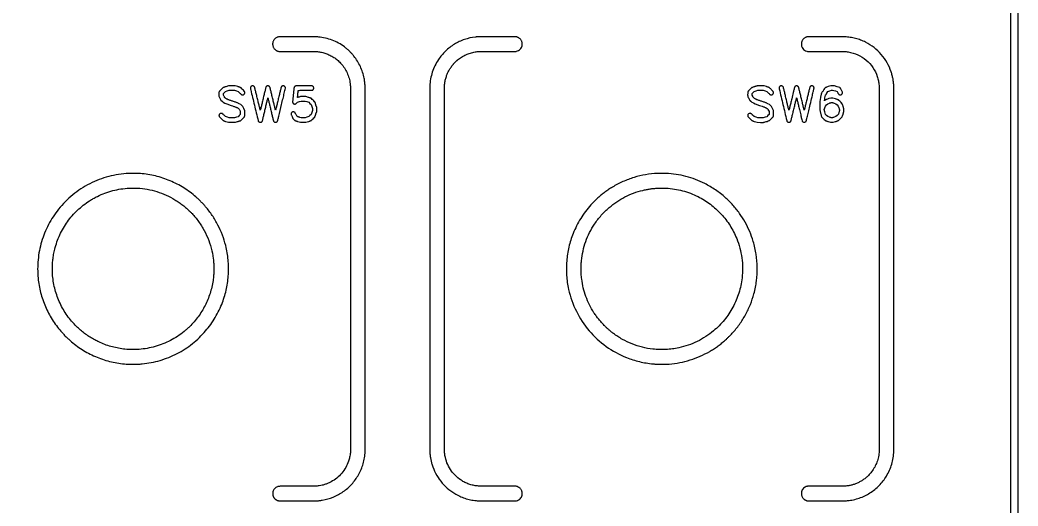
# Model space of a CAD drawing. Extents: x 949 to 24658, y 948 to 49051.
# Drawn here: x 11287 to 24658, y 12379 to 18889 of the extents above; entities that cross this region are included whole.
import ezdxf

# ---------------------------------------------------------------- set-up
doc = ezdxf.new("R2010")
doc.units = 0

msp = doc.modelspace()

# ---------------------------------------------------------------- linework, layer by layer
for points in [[(24557.45501, 40846.15625, -0.000005), (24557.576589, 33590.111823, -0.000003), (24557.572356, 24977, -0.000002), (24557.441941, 13479.946311, -0.000011), (24557.197838, 7129.844974)], [(24658.20966, 2651.668939), (24657.801289, 25038.31016), (24657.388511, 47458.827213, 0.015093)]]:
    msp.add_lwpolyline(points, format="xyb")
for points in [[(14757, 18663.928301, 0.045538), (14742.023976, 18660.55002, 0.038121), (14726.945558, 18654.368103, 0.03776), (14712.827642, 18645.890591, 0.042311), (14700.712477, 18635.668999, 0.037936), (14692.34908, 18625.93018, 0.030885), (14684.904651, 18614.366225, 0.030718), (14678.898787, 18601.89529, 0.036209), (14674.840105, 18589.439945, 0.037213), (14673.066829, 18578.998816, 0.022825), (14672.465164, 18566.524968, 0.022881), (14673.000454, 18554.14161, 0.039715), (14674.72402, 18544, 0.041851), (14680.56477, 18527.024477, 0.043971), (14689.075226, 18511.553659, 0.044584), (14700.03468, 18497.998619, 0.045581), (14713.148482, 18486.711497, 0.027487), (14720.478667, 18482.068553, 0.017768), (14729.418091, 18477.481143, 0.01774), (14738.691068, 18473.52649, 0.026746), (14747.043546, 18470.812605), (14755.5, 18468.556849), (15007, 18467.985719, -0.000184), (15190.865923, 18467.500442, -0.004392), (15242.542773, 18466.891021, -0.015792), (15272.163019, 18465.344702, -0.018945), (15299.867234, 18461.958525, -0.029566), (15357.707878, 18449.107916, -0.029854), (15413.436826, 18429.55584, -0.029945), (15466.27886, 18403.573353, -0.030171), (15515.5, 18371.523013, -0.016877), (15537.061173, 18354.396857, -0.012242), (15559.918976, 18333.961866, -0.012322), (15581.492259, 18312.679163, -0.018543), (15599.119578, 18293, -0.036474), (15643.611934, 18230.73774, -0.03908), (15677.438763, 18164.049069, -0.03894), (15700.570459, 18092.686981, -0.035709), (15713.196441, 18016.5, -0.023213), (15714.634712, 17985.542497, -0.000002), (15714.646446, 15554.444751, -0.000002), (15714.640764, 13121.783386, -0.025879), (15713.201619, 13094, -0.01145), (15709.270371, 13063.063819, -0.014815), (15704.178374, 13034.909534, -0.015254), (15697.569337, 13007.792406, -0.013507), (15689.074293, 12979.993849, -0.047215), (15651.567486, 12895.541753, -0.047066), (15598.84967, 12819.528793, -0.047076), (15532.858067, 12754.730161, -0.047277), (15456, 12703.523767, -0.022097), (15418.324753, 12685.369132, -0.020695), (15378.370255, 12670.171678, -0.020782), (15337.479188, 12658.389888, -0.022816), (15297, 12650.464439, -0.018007), (15270.294896, 12647.468732, -0.014219), (15241.247405, 12646.094813, -0.003932), (15190.187305, 12645.535065, -0.000165), (15008.5, 12645.032237, 0.000161), (14818.929232, 12644.509179, 0.00556), (14774.300843, 12643.875406, 0.024711), (14751.614537, 12642.176868, 0.061202), (14735.475538, 12638.117846, 0.059469), (14714.82868, 12627.172808, 0.059658), (14697.362534, 12611.685717, 0.059379), (14683.980371, 12592.440105, 0.057913), (14675.359962, 12570.428619, 0.013058), (14673.982104, 12564.58242, 0.024124), (14673.218505, 12559.762141, 0.020407), (14672.851966, 12554.385162, 0.006814), (14672.744503, 12546.5, 0.00679), (14672.850735, 12538.677773, 0.019962), (14673.211571, 12533.306609, 0.023901), (14673.955979, 12528.536009, 0.013821), (14675.281391, 12522.881115, 0.019316), (14677.725774, 12514.879892, 0.018554), (14680.80968, 12506.981109, 0.018758), (14684.431231, 12499.423091, 0.020988), (14688.486426, 12492.443284, 0.0342), (14693.076155, 12486.23572, 0.015577), (14699.855719, 12478.753831, 0.015614), (14707.170806, 12471.628924, 0.030461), (14713.5, 12466.509702, 0.032376), (14723.354119, 12460.407334, 0.027896), (14734.407676, 12455.284827, 0.027871), (14745.974202, 12451.420238, 0.032143), (14757.363602, 12449.082254, 0.034457), (14772.490157, 12448.0321, 0.000076), (15000.682237, 12447.969744, 0.000191), (15219.556295, 12448.027181, 0.013141), (15256.5, 12449.022144, 0.00591), (15277.817466, 12450.410257, 0.007553), (15297.415305, 12452.217363, 0.007734), (15316.559103, 12454.574736, 0.006762), (15336.5, 12457.619443, 0.055791), (15483.47115, 12499.326538, 0.055695), (15617.676579, 12572.512509, 0.055659), (15732.493208, 12673.565668, 0.055581), (15822.253146, 12797.5, 0.029562), (15858.080839, 12870.424332, 0.02992), (15884.89486, 12946.77671, 0.029732), (15902.538757, 13026.251269, 0.028385), (15910.979146, 13108.5, 0.011375), (15911.999293, 13153.31908, 0.000002), (15912.009113, 15553.79815, 0.000002), (15911.999293, 17952.929649, 0.010711), (15910.97974, 18000.5, 0.008143), (15909.268473, 18029.40434, 0.009865), (15906.688238, 18056.440057, 0.010156), (15903.122087, 18082.658084, 0.009718), (15898.448843, 18109.099049, 0.030051), (15877.755253, 18188.661109, 0.029652), (15847.599594, 18265.535591, 0.029737), (15808.660793, 18338.08873, 0.030648), (15761.742601, 18404.748255, 0.013915), (15736.917461, 18434.078046, 0.013195), (15710.068006, 18462.518848, 0.013304), (15682.00189, 18489.257235, 0.014833), (15653.528637, 18513.479695, 0.034039), (15575.621757, 18567.605069, 0.034796), (15491.646755, 18610.216448, 0.03466), (15402.254033, 18640.907344, 0.033207), (15308.193272, 18659.488808, 0.015318), (15278.052772, 18662.452501, 0.012552), (15245.71312, 18663.82059, 0.003876), (15190.382106, 18664.342073, 0.000202), (15012.5, 18664.567983, 0.000324), (14916.575272, 18664.589024, 0.000519), (14834.734375, 18664.46907, 0.000083), (14762.185847, 18664.275455, 0.032015)], [(17439.5, 18664.343617, 0.004106), (17426.876634, 18663.617239, 0.002788), (17412.517142, 18662.592129, 0.002797), (17398.822809, 18661.460624, 0.006371), (17388.5, 18660.416813, 0.054238), (17242.721625, 18627.529136, 0.054374), (17107.557657, 18564.078665, 0.05438), (16989.263802, 18472.990007, 0.054275), (16893.304004, 18358.484654, 0.034021), (16846.406231, 18276.774917, 0.034666), (16811.355873, 18189.961583, 0.034513), (16788.51411, 18098.768615, 0.033086), (16778.020315, 18004, 0.011032), (16777.006036, 17958.051837, 0.000002), (16776.996294, 15558.597669, 0.000002), (16777.00627, 13159.810789, 0.010711), (16778.02026, 13112.5, 0.014575), (16781.423718, 13065.309625, 0.016724), (16787.487356, 13020.528929, 0.016959), (16796.437417, 12976.814523, 0.015879), (16808.498843, 12932.82628, 0.04606), (16856.121173, 12817.441495, 0.045342), (16924.270428, 12712.073824, 0.045335), (17010.307581, 12620.701652, 0.046015), (17111, 12546.839018, 0.027305), (17178.390064, 12511.211315, 0.027802), (17248.863269, 12483.378255, 0.027731), (17322.163189, 12463.477786, 0.02686), (17398, 12451.55433, 0.016255), (17427.867878, 12449.468132, 0.006493), (17468.879039, 12448.473823, 0.002841), (17537.955385, 12448.088977, 0.000316), (17695.5, 12448.206181), (17933.5, 12448.53381), (17941.5, 12450.705575, 0.062016), (17967.117008, 12461.204296, 0.068781), (17988.395194, 12477.385898, 0.069524), (18004.312024, 12498.566276, 0.065484), (18014.211044, 12523.725681, 0.037194), (18015.901968, 12533.593239, 0.021341), (18016.538044, 12545.65557, 0.021353), (18016.144195, 12557.699008, 0.03801), (18014.649161, 12567.5, 0.041138), (18009.592573, 12583.308287, 0.040593), (18001.998304, 12598.149815, 0.040934), (17992.177231, 12611.45351, 0.043476), (17980.5, 12622.689825, 0.032153), (17972.309086, 12628.475505, 0.020448), (17962.115596, 12634.174697, 0.020451), (17951.495285, 12639.01993, 0.032273), (17942, 12642.19396), (17933.5, 12644.437628), (17681, 12645.042952, -0.000185), (17494.647203, 12645.558692, -0.004737), (17443.988366, 12646.197579, -0.017345), (17414.600219, 12647.867775, -0.018446), (17386, 12651.558792, -0.029183), (17329.063268, 12664.50534, -0.029621), (17274.311356, 12683.944374, -0.029648), (17222.288192, 12709.697099, -0.029362), (17173.5, 12741.497583, -0.051478), (17099.409193, 12809.042624, -0.051194), (17040.523591, 12890.416535, -0.051109), (16999.320784, 12982.190204, -0.050966), (16977.541558, 13080.5, -0.007019), (16976.884898, 13086.907017, -0.002801), (16976.157617, 13095.703125, -0.002772), (16975.478936, 13105.199165, -0.003489), (16974.9606, 13114, -0.012881), (16974.406813, 13135.221342, -0.000009), (16974.229482, 13706.08185, -0.000084), (16974.137105, 14443.296133, -0.000025), (16974.240598, 15573, -0.000013), (16974.491214, 17072.11739, -0.000158), (16974.784865, 17648.263296, -0.000041), (16975.110309, 18006.519131, -0.030742), (16976.266052, 18025, -0.00902), (16980.656429, 18055.718547, -0.013969), (16985.662102, 18082.039019, -0.014809), (16991.883656, 18106.871378, -0.012155), (16999.949411, 18133, -0.02263), (17016.433805, 18175.629915, -0.023704), (17036.478823, 18215.923055, -0.023551), (17060.379877, 18254.376359, -0.021722), (17088.405865, 18291.5, -0.011462), (17093.568305, 18297.469641, -0.003937), (17101.304535, 18305.877652, -0.003911), (17109.986335, 18315.021072, -0.004518), (17118.405865, 18323.594135, -0.004518), (17126.978928, 18332.013665, -0.003911), (17136.122348, 18340.695465, -0.003937), (17144.530359, 18348.431695, -0.011462), (17150.5, 18353.594135, -0.031706), (17204.170303, 18392.455296, -0.033486), (17261.381387, 18423.440152, -0.033593), (17322.040927, 18446.428856, -0.032347), (17386, 18461.432957, -0.018551), (17414.556676, 18465.127271, -0.017364), (17443.94639, 18466.79929, -0.004742), (17494.640125, 18467.43919, -0.000186), (17681, 18467.955049), (17933.5, 18468.560281), (17941.5, 18470.71881, 0.062367), (17967.084112, 18481.178905, 0.068794), (17988.368778, 18497.361526, 0.069473), (18004.305011, 18518.559263, 0.065557), (18014.211044, 18543.725681, 0.037194), (18015.901968, 18553.593239, 0.021341), (18016.538044, 18565.65557, 0.021353), (18016.144195, 18577.699008, 0.03801), (18014.649161, 18587.5, 0.041138), (18009.592573, 18603.308287, 0.040593), (18001.998304, 18618.149815, 0.040934), (17992.177231, 18631.45351, 0.043476), (17980.5, 18642.689825, 0.03214), (17972.318943, 18648.468854, 0.020395), (17962.1308, 18654.16715, 0.020392), (17951.508658, 18659.018123, 0.032049), (17942, 18662.206656), (17933.5, 18664.463019), (17689.5, 18664.551237, 0.000114), (17595.526926, 18664.563734, 0.000184), (17515.4125, 18664.526639, 0.000027), (17444.281211, 18664.463667, 0.012082)], [(21842, 18664.298843, 0.028161), (21836.422466, 18663.371473, 0.01083), (21828.796515, 18661.483207, 0.010973), (21821.045989, 18659.201283, 0.020715), (21814.924258, 18656.968767, 0.04236), (21802.701462, 18650.670697, 0.033516), (21790.660594, 18641.93814, 0.033366), (21779.832203, 18631.621866, 0.040701), (21771.236496, 18620.58175, 0.032375), (21764.700895, 18609.046039, 0.035034), (21759.902902, 18597.057707, 0.034769), (21756.798231, 18584.43374, 0.030959), (21755.318069, 18571, 0.084539), (21759.32927, 18537.966229, 0.086356), (21774.048496, 18508.39103, 0.0857), (21798.009825, 18485.354008, 0.081624), (21828.703496, 18471.207912), (21838.5, 18468.507431), (22090, 18467.961943, -0.000184), (22273.79802, 18467.495719, -0.004378), (22325.487818, 18466.892995, -0.015743), (22355.08633, 18465.355475, -0.019028), (22382.701465, 18461.985468, -0.067711), (22511.029365, 18423.0328, -0.0684), (22623.801063, 18351.304452, -0.068493), (22712.916835, 18251.91092, -0.068201), (22772.023231, 18132, -0.014052), (22780.791423, 18103.00621, -0.016024), (22787.500238, 18074.801634, -0.015603), (22792.524996, 18045.577604, -0.012092), (22796.226637, 18013.5, -0.02268), (22797.645588, 17982.234989, -0.000002), (22797.641479, 15554.838656, -0.000002), (22797.61924, 13127.12929, -0.023153), (22796.199766, 13096.5, -0.035136), (22783.861067, 13021.404079, -0.038358), (22761.333652, 12951.022522, -0.03851), (22728.4162, 12885.15198, -0.035969), (22685.113155, 12823.5, -0.017679), (22672.799631, 12809.448759, -0.006541), (22654.51366, 12790.515895, -0.006522), (22635.775877, 12772.103071, -0.018166), (22622, 12759.842127, -0.022218), (22584.458729, 12731.508569, -0.023301), (22545.127398, 12707.095728, -0.023473), (22503.978671, 12686.607684, -0.023317), (22461, 12670.016614, -0.011273), (22441.356883, 12663.95672, -0.010014), (22420.672372, 12658.528012, -0.010061), (22399.901397, 12653.959172, -0.011735), (22380, 12650.483047, -0.018375), (22353.4442, 12647.477262, -0.014248), (22324.378653, 12646.096524, -0.003944), (22273.178408, 12645.528856, -0.000166), (22091.5, 12645.008161, 0.000218), (21967.288205, 12644.639366, 0.000931), (21893.178434, 12644.248969, 0.000301), (21839.923266, 12643.837141, 0.05659), (21834.5, 12643.175536, 0.062382), (21807.511716, 12633.046172, 0.070681), (21785.098741, 12616.882878, 0.07178), (21768.335768, 12595.353903, 0.067339), (21757.895868, 12569.5, 0.037365), (21756.14311, 12559.564143, 0.021953), (21755.467107, 12547.508995, 0.021958), (21755.850627, 12535.448965, 0.037581), (21757.362661, 12525.5, 0.041413), (21762.396421, 12509.716604, 0.040631), (21769.9878, 12494.872287, 0.040935), (21779.815997, 12481.554693, 0.043513), (21791.5, 12470.310175, 0.032139), (21799.679824, 12464.531978, 0.020388), (21809.867294, 12458.833796, 0.020384), (21820.489663, 12453.982108, 0.032021), (21830, 12450.791759), (21838.5, 12448.53381), (22076.5, 12448.206181, 0.000316), (22233.952993, 12448.088925, 0.002834), (22303.02737, 12448.472683, 0.006476), (22344.060649, 12449.464874, 0.01613), (22374, 12451.54551, 0.028646), (22453.402388, 12464.271175, 0.028842), (22530.645273, 12485.970155, 0.028968), (22604.554334, 12516.30312, 0.029497), (22674, 12554.815446, 0.028968), (22739.028369, 12601.558452, 0.02884), (22798.319498, 12655.568581, 0.028916), (22850.856375, 12715.894444, 0.029487), (22895.712677, 12781.5, 0.031086), (22935.963502, 12859.077347, 0.032096), (22965.79932, 12940.235184, 0.031943), (22985.114031, 13024.913608, 0.030168), (22993.958896, 13113, 0.009937), (22995.005771, 13165.640423, 0.000002), (22995.023091, 15555.542596, 0.000002), (22995.017814, 17946.481542, 0.010359), (22993.970724, 17997, 0.015165), (22990.164238, 18049.947698, 0.018884), (22983.287267, 18098.797359, 0.019252), (22972.881674, 18146.191875, 0.016929), (22958.471385, 18194.751075, 0.048784), (22903.744559, 18317.357182, 0.049077), (22826.391555, 18426.77141, 0.049046), (22729.146472, 18519.071901, 0.048597), (22615.5, 18590.987119, 0.025598), (22549.105815, 18620.309772, 0.026966), (22481.193345, 18642.122447, 0.026798), (22410.929019, 18656.605749, 0.024621), (22337.5, 18664.007627, 0.012584), (22312.432027, 18664.661185, 0.000078), (22086.179366, 18664.829462, 0.000037), (21854.024039, 18664.94885, 0.02723)], [(14045.853516, 17995.62909, 0.002015), (14027.605681, 17989.592489, 0.009199), (14017.078977, 17985.8462, 0.015002), (14010.360347, 17983.082057, 0.053685), (14006.353516, 17980.747409, 0.029652), (14003.421436, 17978.307031, 0.002845), (13996.681312, 17971.912319, 0.003616), (13988.737824, 17964.178432, 0.002847), (13980.24244, 17955.690582, 0.002782), (13969.038526, 17944.241694, 0.01213), (13962.610744, 17937.269051, 0.02029), (13958.622499, 17932.336411, 0.050359), (13956.24244, 17928.354329), (13953.5, 17922.5), (13953.5, 17895.191452), (13953.5, 17867.882904), (13966.5, 17842.401285), (13979.5, 17816.919666), (13994, 17802.614228), (14008.5, 17788.308789), (14032.5, 17776.284429), (14056.5, 17764.260068), (14117.5, 17743.985521, -0.000993), (14153.942575, 17731.792713, -0.007013), (14171.55907, 17725.583318, -0.013818), (14183.463234, 17720.821209, -0.014118), (14195, 17715.44048, -0.017878), (14209.254737, 17707.645815, -0.061664), (14217.563597, 17701.206369, -0.063136), (14223.949507, 17693.015543, -0.019364), (14231.44752, 17679.204487), (14239, 17663.908973), (14239, 17642.61259), (14239, 17621.316207), (14225.75, 17607.714235), (14212.5, 17594.112262), (14187.127785, 17586.056131), (14161.755571, 17578), (14126.230243, 17578), (14090.704915, 17578), (14066.102458, 17586.127877), (14041.5, 17594.255753), (14020.976533, 17614.471271, 0.002355), (14008.951149, 17626.205128, 0.01628), (14002.842505, 17631.736681, 0.033697), (13998.57391, 17634.887951, 0.051982), (13994.476533, 17636.942016, 0.020114), (13991.138486, 17638.050447, 0.035314), (13988.294279, 17638.656019, 0.033752), (13985.306492, 17638.870623, 0.016658), (13981.5, 17638.75987, 0.057823), (13973.543163, 17637.329075, 0.073266), (13966.791516, 17634.15296, 0.073472), (13961.256644, 17629.173173, 0.058565), (13956.887845, 17622.423746, 0.016867), (13955.242664, 17618.776397, 0.038457), (13954.312938, 17615.904939, 0.039797), (13953.851724, 17612.985782, 0.019289), (13953.705882, 17609.206795, 0.064189), (13954.74194, 17601.169625, 0.088287), (13957.788744, 17594.570153, 0.039407), (13964.638429, 17586.226948, 0.004145), (13982.301492, 17568.173663, 0.003255), (13991.82676, 17558.721951, 0.004636), (14000.419813, 17550.460272, 0.002641), (14007.761312, 17543.604671, 0.067024), (14010, 17542.033146, 0.034674), (14012.532862, 17540.93563, 0.001342), (14022.165625, 17537.561908, 0.002389), (14033.602816, 17533.651778, 0.001682), (14046.5, 17529.359483), (14079.5, 17518.5), (14126.5, 17518.5), (14173.5, 17518.5), (14200.5, 17527.346844, -0.000425), (14211.31423, 17530.880078, -0.000512), (14221.478125, 17534.179769, -0.000435), (14230.042597, 17536.942287, -0.003481), (14234, 17538.184638, 0.012948), (14236.78152, 17539.116049, 0.009986), (14239.765625, 17540.269994, 0.010119), (14242.511769, 17541.460925, 0.023684), (14244.5, 17542.48792, 0.067522), (14250.714033, 17547.300583, 0.002555), (14271.236626, 17568.386485, 0.002579), (14291.526704, 17589.666295, 0.066701), (14296.15781, 17596.109131, 0.068069), (14297.551845, 17599.880058, 0.038538), (14298.238162, 17604.710663, 0.013001), (14298.565126, 17613.289334, 0.000899), (14298.81441, 17637.5, 0.001993), (14298.888654, 17653.957153, 0.004838), (14298.777506, 17666.103291, 0.003918), (14298.536069, 17675.156389, 0.063044), (14298.048662, 17678.168579, 0.034942), (14297.153477, 17680.574543, 0.002072), (14293.911385, 17687.640048, 0.003114), (14289.960002, 17696.020874, 0.002291), (14285.48113, 17705.260256), (14273.993754, 17728.683354), (14260.464345, 17742.781897), (14246.934936, 17756.88044), (14224.217468, 17768.050015, 0.00815), (14208.826295, 17775.308366, 0.016045), (14196.327673, 17780.479272, 0.008457), (14179.322253, 17786.557463, 0.0009), (14139.5, 17799.956138, -0.000931), (14101.553991, 17812.726219, -0.007376), (14084.086316, 17818.929585, -0.014865), (14072.18158, 17823.76362, -0.012898), (14060, 17829.516963, -0.015267), (14044.673554, 17837.841509, -0.059439), (14036.076005, 17844.334592, -0.062682), (14029.476307, 17852.495493, -0.018233), (14021.448961, 17866.569036), (14013, 17882.723036), (14013, 17893.124915), (14013, 17903.526794), (14026.75, 17917.18418), (14040.5, 17930.841565), (14065.390837, 17938.920783), (14090.281674, 17947), (14126.45267, 17947), (14162.623666, 17947), (14187.561833, 17939.01294), (14212.5, 17931.025881), (14232.121872, 17911.164172, 0.005653), (14247.136638, 17896.305683, 0.044973), (14254.724745, 17890.182308, 0.089806), (14261.056983, 17887.430418, 0.058463), (14269, 17886.520687, 0.060338), (14277.475416, 17887.570924, 0.072967), (14284.883391, 17890.61161, 0.073967), (14291.029275, 17895.610415, 0.064321), (14295.800193, 17902.40998, 0.025576), (14297.21357, 17905.473749, 0.046754), (14297.993707, 17908.110659, 0.037427), (14298.366201, 17911.215828, 0.011106), (14298.473181, 17916, 0.011017), (14298.37011, 17920.708492, 0.03578), (14298.010556, 17923.809004, 0.045865), (14297.270843, 17926.394607, 0.028748), (14295.96462, 17929.25943, 0.067964), (14290.823151, 17936.44619, 0.003359), (14270.651306, 17957.524419, 0.003002), (14250.026642, 17978.534159, 0.079391), (14243.68101, 17983.162737, 0.033905), (14240.785002, 17984.400689, 0.001636), (14230.864613, 17987.830883, 0.002663), (14219.038423, 17991.80654, 0.001916), (14205.793524, 17996.12454), (14171.995608, 18007), (14126.247804, 18006.967934), (14080.5, 18006.935868)], [(14394.492278, 18005.26433, 0.084867), (14385.20625, 18000.031678, 0.088572), (14378.346182, 17992.076874, 0.089896), (14374.731941, 17982.346497, 0.090743), (14374.78011, 17972, 0.012743), (14379.149376, 17951.613797, 0.000065), (14427.878192, 17749.644336, 0.000017), (14478.286726, 17540.862982, 0.048678), (14480.163512, 17535.458236, 0.093358), (14485.997179, 17527.246485, 0.083333), (14494.636483, 17521.3276, 0.083795), (14504.689017, 17518.575945, 0.096017), (14514.594587, 17519.484473, 0.052679), (14521.697202, 17522.388868, 0.062585), (14527.596318, 17526.586421, 0.06436), (14532.147202, 17532.002523, 0.060794), (14535.276437, 17538.5, 0.022891), (14536.206929, 17541.716323, 0.000063), (14546.784081, 17585.754688, 0.000383), (14558.680004, 17635.479193, 0.000239), (14572.543807, 17693.75, -0.000339), (14586.354592, 17751.746458, -0.000565), (14598.074482, 17800.570312, -0.000013), (14608.738275, 17844.769171, -0.346447), (14609.031427, 17845, -0.346376), (14609.324633, 17844.769189, -0.000013), (14619.964905, 17800.717187, -0.000567), (14631.659007, 17752.054732, -0.00034), (14645.439159, 17694.25, 0.000157), (14659.271992, 17636.129563, 0.000249), (14671.142751, 17586.432238, 0.000046), (14681.65055, 17542.555821, 0.013083), (14682.627617, 17538.902298, 0.088246), (14686.64067, 17530.873556, 0.07736), (14693.335843, 17524.292118, 0.076284), (14701.810267, 17519.98585, 0.081847), (14710.980375, 17518.557286, 0.047669), (14716.434415, 17519.126849, 0.040838), (14721.983984, 17520.728355, 0.041684), (14727.068945, 17523.159004, 0.056863), (14731.131593, 17526.201678, 0.123561), (14736.787786, 17535.055407, 0.016232), (14743.222294, 17556.605286, 0.005312), (14754.060576, 17599.575457, 0.000216), (14791.511156, 17755.294363, 0.000325), (14811.635291, 17839.369563, 0.00053), (14828.581402, 17910.705763, 0.000049), (14843.689869, 17974.634992, 0.058059), (14844, 17977.296809, 0.07782), (14842.789923, 17985.024583, 0.063589), (14839.239586, 17992.611975, 0.063165), (14833.866042, 17999.111716, 0.074476), (14827.306881, 18003.648622, 0.058271), (14820.901321, 18005.914784, 0.055385), (14814.033464, 18006.693971, 0.05554), (14807.180414, 18005.946436, 0.059286), (14800.818397, 18003.709915, 0.038606), (14796.532164, 18001.177445, 0.042039), (14792.81564, 17998.079582, 0.042288), (14789.688015, 17994.421495, 0.03997), (14787.1539, 17990.222196, 0.05537), (14786.02005, 17987.139342, 0.000142), (14775.008554, 17942.438169, 0.000892), (14762.689112, 17891.978392, 0.000556), (14748.417679, 17832.780082, -0.000467), (14734.230553, 17773.885743, -0.000783), (14722.185385, 17724.426867, -0.00003), (14711.256632, 17679.867638, -0.604923), (14710.902162, 17679.780082, -0.122818), (14710.549414, 17680.456858, -0.000017), (14699.815593, 17725.085399, -0.000449), (14687.985372, 17774.475026, -0.000271), (14674.056108, 17833, 0.000475), (14660.047231, 17891.753313, 0.00076), (14647.961205, 17941.893049, 0.000129), (14637.187216, 17986.243413, 0.043865), (14636.068207, 17989.550805, 0.046026), (14633.673237, 17993.873873, 0.044476), (14630.503408, 17997.739751, 0.043659), (14626.639097, 18001.046829, 0.04105), (14622.181603, 18003.709915, 0.021435), (14618.910468, 18005.145743, 0.040564), (14616.153023, 18005.96761, 0.037089), (14613.140006, 18006.375145, 0.015076), (14609, 18006.5, 0.015076), (14604.859994, 18006.375145, 0.037089), (14601.846977, 18005.96761, 0.040564), (14599.089532, 18005.145743, 0.021435), (14595.818397, 18003.709915, 0.041085), (14591.354781, 18001.042747, 0.043779), (14587.488706, 17997.731616, 0.044675), (14584.325451, 17993.865763, 0.046564), (14581.94897, 17989.550805, 0.043013), (14580.837604, 17986.245784, 0.000126), (14570.070092, 17941.893049, 0.000744), (14557.99006, 17891.753326, 0.000465), (14543.985013, 17833, -0.000279), (14530.057674, 17774.476046, -0.000461), (14518.227612, 17725.089738, -0.000018), (14507.49262, 17680.463693, -0.127229), (14507.136553, 17679.794854, -0.598992), (14506.778787, 17679.886536, -0.00003), (14495.849469, 17724.447731, -0.000789), (14483.805126, 17773.90518, -0.00047), (14469.620771, 17832.794854, 0.000569), (14455.351049, 17891.987481, 0.000914), (14443.02923, 17942.442509, 0.000146), (14432.014128, 17987.135611, 0.056612), (14430.869777, 17990.222196, 0.091384), (14424.416794, 17998.703577, 0.086727), (14415.253884, 18004.513709, 0.087765), (14404.763585, 18006.826621, 0.096736)], [(14978.424322, 18004.952168, 0.061996), (14972.040249, 18001.525042, 0.056296), (14966.4572, 17996.538937, 0.057053), (14962.193536, 17990.507695, 0.067741), (14959.698578, 17984, 0.031325), (14957.966811, 17973.801193, 0.000218), (14948.714135, 17886.114939, 0.000147), (14939.374365, 17796.979462, 0.047212), (14939.305584, 17789.927608, 0.066077), (14940.902021, 17782.671455, 0.065406), (14944.339125, 17776.055657, 0.06459), (14949.41472, 17770.48328, 0.061712), (14955.818397, 17766.290085, 0.02103), (14959.115273, 17764.83977, 0.042263), (14961.838899, 17764.033231, 0.038518), (14964.817919, 17763.654587, 0.014725), (14969, 17763.571021, 0.045982), (14976.298136, 17764.313367, 0.076464), (14982.101958, 17766.40499, 0.058423), (14988.003791, 17770.576119, 0.017299), (14995.983722, 17778.260784), (15005.5, 17788.08159), (15030.469109, 17796.040795), (15055.438218, 17804), (15081.416819, 17804), (15107.395421, 17804), (15132.656013, 17795.832795), (15157.916606, 17787.665589), (15172.757775, 17772.082795), (15187.598944, 17756.5), (15196.301169, 17731), (15205.003394, 17705.5), (15205.021854, 17691), (15205.040313, 17676.5), (15196.384985, 17651), (15187.729657, 17625.5), (15172.285599, 17609.909282), (15156.841541, 17594.318565), (15131.571552, 17586.159282), (15106.301564, 17578), (15081.479266, 17578), (15056.656968, 17578), (15034.578484, 17585.119695, 0.000773), (15025.852224, 17587.918786, 0.001023), (15017.898212, 17590.438691, 0.000729), (15011.221832, 17592.528118, 0.010149), (15008.798407, 17593.229046, -0.121432), (15003.485575, 17596.151698, -0.045517), (14997.74323, 17602.501358, -0.032361), (14991.285995, 17612.367007, -0.012694), (14983.637847, 17626.724597, 0.004887), (14979.752797, 17634.300609, 0.006158), (14976.002391, 17641.232568, 0.004979), (14972.733758, 17646.965203, 0.04813), (14971.097722, 17649.23592, 0.082186), (14964.635611, 17654.528825, 0.068128), (14956.387995, 17657.882578, 0.067223), (14947.430273, 17658.925661, 0.075735), (14938.893643, 17657.464674, 0.070068), (14933.110504, 17654.595177, 0.049914), (14927.572736, 17649.928487, 0.050062), (14923.088688, 17644.277568, 0.072079), (14920.449533, 17638.474394, 0.05631), (14919.064753, 17630.427005, 0.082144), (14919.82457, 17623.286537, 0.043316), (14923.312176, 17613.921868, 0.006157), (14932.347425, 17595.472522), (14944.960879, 17570.5), (14958.293084, 17556.777255, 0.006158), (14964.174282, 17550.871084, 0.011405), (14969.115024, 17546.246185, 0.011909), (14973.085951, 17542.862199, 0.071664), (14975.407376, 17541.474254, 0.016982), (14978.076683, 17540.463972, 0.000716), (14987.670959, 17537.215955, 0.001233), (14999.059466, 17533.409938, 0.000876), (15011.844731, 17529.196999), (15044.5, 17518.5), (15081.5, 17518.510397), (15118.5, 17518.520794), (15151.471708, 17529.35318, 0.001661), (15164.365039, 17533.63662, 0.00235), (15175.815006, 17537.542809, 0.001343), (15185.451819, 17540.9101, 0.033237), (15188.041813, 17542.021332, 0.078499), (15193.138881, 17545.725371, 0.001749), (15214.591081, 17567.315233, 0.001844), (15235.804722, 17588.974067, 0.073573), (15239.690881, 17594.36671, 0.030873), (15240.706396, 17596.6664, 0.000976), (15244.236717, 17606.273346, 0.001893), (15248.335765, 17617.628733, 0.001311), (15252.889018, 17630.5), (15264.46562, 17663.5), (15264.48281, 17690), (15264.5, 17716.5), (15253.210977, 17750.034963, 0.002851), (15248.689292, 17763.217938, 0.003853), (15244.441755, 17775.080901, 0.002622), (15240.753011, 17784.977438, 0.0418), (15239.210977, 17788.206082, 0.058511), (15234.349692, 17794.653921, 0.002426), (15214.253084, 17815.472308, 0.001922), (15193.605762, 17836.492314, 0.078819), (15188.468889, 17840.26281, 0.036378), (15186.215949, 17841.223713, 0.001024), (15176.238793, 17844.623046, 0.002087), (15164.471283, 17848.550819, 0.001432), (15151.090971, 17852.912488), (15116.744163, 17864), (15081.409606, 17864), (15046.075049, 17864), (15025.828011, 17857.542847, -0.001075), (15018.053552, 17855.081836, -0.001783), (15011.483526, 17853.043334, -0.000135), (15005.589748, 17851.239414, -0.317749), (15005.427733, 17851.292847, -0.18876), (15005.343332, 17851.605364, -0.000005), (15010.53386, 17898.876884, -0.000011), (15015.697572, 17945.890332, -0.068092), (15015.907825, 17946.729864, -0.304964), (15016.047477, 17946.824878, -0.000006), (15043.218236, 17946.971558, -0.000386), (15073.178652, 17947.109762, -0.000232), (15108.75, 17947.229864), (15201.5, 17947.5), (15206.3583, 17949.891634, 0.042188), (15210.915618, 17952.634448, 0.044534), (15214.859338, 17956.059411, 0.04411), (15218.165648, 17960.160516, 0.039908), (15220.827866, 17964.913518, 0.102412), (15223.391007, 17976.026043, 0.095288), (15221.442743, 17987.553716, 0.094929), (15215.34619, 17997.571061, 0.100729), (15206.089391, 18004.377275, 0.092586), (15200.733711, 18005.736701, 0.010857), (15188.368732, 18006.259071, 0.004403), (15164.935294, 18006.533309, 0.000249), (15092.5, 18006.707027, 0.000275), (15022.21175, 18006.801926, 0.004046), (14997.503974, 18006.621789, 0.008992), (14984.166398, 18006.176609, 0.079539)], [(21162.5, 18006.524721, -0.0068), (21161.705642, 18006.254197, -0.000022), (21151.759711, 18003.017785, -0.000124), (21140.508202, 17999.360169, -0.000078), (21127.341569, 17995.085857, 0.001724), (21107.838232, 17988.683398, 0.011439), (21098.193426, 17985.233479, 0.023116), (21092.352228, 17982.676522, 0.054302), (21088.341569, 17980.120854, 0.021936), (21085.407317, 17977.548876, 0.00222), (21078.732135, 17971.101953, 0.002778), (21070.850978, 17963.336543, 0.002209), (21062.4274, 17954.869454, 0.003335), (21052.474914, 17944.641186, 0.009338), (21045.68465, 17937.299326, 0.011772), (21041.08577, 17931.885287, 0.057634), (21038.937426, 17928.5, 0.046716), (21037.535398, 17924.740742, 0.043227), (21036.809446, 17920.687129, 0.017706), (21036.449616, 17914.198552, 0.001672), (21036.18438, 17898.266125, 0.002378), (21036.067073, 17884.539053, 0.011393), (21036.215774, 17876.712027, 0.019977), (21036.643658, 17871.488311, 0.04033), (21037.472868, 17867.445334, 0.040293), (21040.1044, 17860.526627, 0.002493), (21049.648527, 17840.717276, 0.002054), (21059.525736, 17820.684558, 0.052858), (21062.778049, 17815.585868, 0.027361), (21063.995804, 17814.219991, 0.001834), (21067.703454, 17810.52055, 0.002636), (21072.165232, 17806.147544, 0.00197), (21077.127327, 17801.372998), (21089.754655, 17789.318401), (21112.627327, 17777.599255), (21135.5, 17765.88011), (21196.5, 17745.371124, -0.001113), (21231.520413, 17733.51, -0.00626), (21250.138695, 17726.896546, -0.011338), (21262.9966, 17721.812931, -0.013094), (21275, 17716.375035, -0.004597), (21285.296435, 17711.26403, -0.023189), (21290.879449, 17708.09466, -0.034135), (21295.105735, 17705.007196, -0.018655), (21299.86306, 17700.693966, -0.017047), (21304.222804, 17696.133708, -0.035444), (21307.229979, 17692.242757, -0.026347), (21310.159368, 17687.293539, -0.005864), (21314.61306, 17678.526394), (21322, 17663.552788), (21322, 17642.512997), (21322, 17621.473206), (21308.25, 17607.828229), (21294.5, 17594.183253), (21269.356754, 17586.091626), (21244.213508, 17578), (21208.856754, 17578.003629), (21173.5, 17578.007257), (21148.117421, 17586.437404), (21122.734842, 17594.867552), (21102.117421, 17615.293902, 0.002246), (21090.015043, 17627.176854, 0.016316), (21083.994109, 17632.664895, 0.034861), (21079.893167, 17635.697918, 0.062675), (21076.116234, 17637.484923, 0.11443), (21062.129472, 17638.731245, 0.117083), (21049.152435, 17633.666544, 0.118962), (21039.982127, 17623.394228, 0.120805), (21036.573435, 17610.12897, 0.059021), (21037.470836, 17601.760538, 0.093867), (21040.345537, 17595.180984, 0.041567), (21046.97775, 17587.016158, 0.003989), (21064.87988, 17568.673869, 0.003221), (21074.566759, 17559.030973, 0.004601), (21083.295965, 17550.609129, 0.002585), (21090.757285, 17543.614768, 0.067848), (21093, 17542.039109, 0.033373), (21095.525209, 17540.940864, 0.001321), (21105.01875, 17537.573331, 0.00233), (21116.29446, 17533.666099, 0.001645), (21129, 17529.376238), (21161.5, 17518.521996), (21206.5, 17518.20889, 0.001584), (21226.918419, 17518.131509, 0.004165), (21241.559236, 17518.244362, 0.00359), (21252.269589, 17518.493072, 0.052755), (21256, 17519.002831, 0.019319), (21269.827986, 17522.976923, 0.003304), (21295.752702, 17531.714909, 0.001508), (21323.01357, 17541.196367, 0.067322), (21328.353087, 17543.923276, 0.037421), (21330.950469, 17546.029794, 0.002481), (21337.91766, 17552.667587, 0.003575), (21346.135125, 17560.688631, 0.002665), (21355.09001, 17569.650391, 0.002362), (21367.247588, 17582.064446, 0.012185), (21373.774995, 17589.129443, 0.02147), (21377.623409, 17593.902409, 0.067789), (21379.59001, 17597.5, 0.057041), (21380.668149, 17601.705963, 0.02315), (21381.20454, 17607.604842, 0.009988), (21381.449212, 17617.624324, 0.00111), (21381.5, 17640.5), (21381.5, 17678.5), (21369.211081, 17703.5), (21356.922163, 17728.5), (21343.211081, 17742.329617), (21329.5, 17756.159235), (21306.650758, 17767.633443, 0.007865), (21291.091253, 17775.142861, 0.017212), (21278.902295, 17780.289091, 0.008965), (21262.41567, 17786.253981, 0.000865), (21222.091532, 17799.953059, -0.000943), (21184.286609, 17812.802935, -0.007428), (21166.843466, 17819.059516, -0.014811), (21154.863564, 17823.968037, -0.012363), (21142.440774, 17829.865255, -0.015466), (21126.712458, 17838.434539, -0.057961), (21117.742967, 17845.190948, -0.064325), (21111.042312, 17853.461075, -0.022043), (21103.520151, 17866.959766), (21096, 17881.975008), (21096, 17892.750901), (21096, 17903.526794), (21109.75, 17917.16353), (21123.5, 17930.800265), (21148.113256, 17938.900133), (21172.726513, 17947), (21208.959942, 17947), (21245.193372, 17947), (21269.788062, 17939.006759), (21294.382752, 17931.013518), (21314.524383, 17911.024397, 0.005571), (21329.787857, 17896.210351, 0.045089), (21337.431606, 17890.164517, 0.089235), (21343.842679, 17887.445764, 0.055138), (21352, 17886.520687, 0.014973), (21356.152339, 17886.6336, 0.037506), (21359.155408, 17887.032651, 0.041059), (21361.90292, 17887.850018, 0.021317), (21365.181603, 17889.290085, 0.092116), (21373.927524, 17895.804463, 0.092358), (21379.739969, 17905.020216, 0.092218), (21381.849262, 17915.723131, 0.091503), (21379.979012, 17926.5, 0.058269), (21377.785723, 17930.809929, 0.033438), (21374.23364, 17935.443943, 0.01447), (21367.730658, 17942.427483, 0.00167), (21352.629678, 17957.629678, 0.001786), (21337.922676, 17972.232012, 0.013312), (21330.729982, 17978.954687, 0.028574), (21326.011924, 17982.676327, 0.065288), (21322, 17984.766791, 0.005282), (21318.456419, 17986.017893, 0.000464), (21309.45, 17989.081765, 0.000608), (21298.699342, 17992.713296, 0.000473), (21287, 17996.637113), (21257.5, 18006.5), (21210.5, 18006.690264, 0.000717), (21192.409354, 18006.737571, 0.001158), (21177.0125, 18006.720119, 0.000159), (21163.323233, 18006.668546, 0.084639)], [(21477.332455, 18005.210224, 0.021069), (21475.0848, 18004.298341, 0.014215), (21472.599636, 18003.079508, 0.014336), (21470.259613, 18001.761142, 0.027472), (21468.477284, 18000.550471, 0.072317), (21463.461091, 17995.42692, 0.057755), (21459.649719, 17988.69308, 0.057834), (21457.4839, 17981.276556, 0.073041), (21457.321404, 17974.139627, 0.027521), (21458.682271, 17966.578943, 0.000017), (21508.842189, 17755.34944, 0.000015), (21559.118793, 17543.689599, 0.031373), (21561.089483, 17537.226736, 0.064416), (21564.206646, 17531.345165, 0.059299), (21568.794246, 17526.264679, 0.057081), (21574.624871, 17522.242798, 0.051768), (21581.405413, 17519.484473, 0.096007), (21591.310453, 17518.575785, 0.083801), (21601.361926, 17521.326825, 0.083328), (21610.001434, 17527.245481, 0.093283), (21615.838128, 17535.458236, 0.047663), (21616.997336, 17538.771265, 0.000139), (21627.990286, 17583.489417, 0.000822), (21640.315078, 17634.044565, 0.000514), (21654.591588, 17693.29297, -0.000537), (21670.018891, 17757.304302, -0.001245), (21681.764917, 17805.290001, -0.000132), (21691.66458, 17845.256131, -0.728338), (21692.199698, 17845.29297, -0.036486), (21692.672438, 17843.804908, -0.000021), (21703.327016, 17799.22981, -0.000278), (21715.158742, 17749.598509, -0.00017), (21729.072704, 17691, 0.000439), (21746.75107, 17616.725666, 0.001743), (21757.807986, 17571.154607, 0.000882), (21765.833078, 17538.820918, 0.061811), (21767.835318, 17533.635778, 0.121972), (21776.827896, 17523.682218, 0.11536), (21789.61164, 17518.817362, 0.114554), (21803.299871, 17520.110488, 0.118999), (21814.800978, 17527.308109, 0.024652), (21816.515077, 17529.24119, 0.016872), (21818.273005, 17531.590507, 0.017039), (21819.816914, 17533.97511, 0.032715), (21820.858512, 17536, 0.043014), (21822.101179, 17539.703701, 0.000079), (21837.303245, 17602.48125, 0.000586), (21854.294826, 17673.058956, 0.000363), (21874.096391, 17756, 0.000302), (21899.140136, 17861.519564, 0.00124), (21914.120349, 17925.51514, 0.000508), (21924.67421, 17971.322366, 0.056828), (21925.370223, 17977.516545, 0.075754), (21924.122584, 17985.614991, 0.067066), (21920.500568, 17993.348563, 0.067001), (21914.9567, 17999.854296, 0.075321), (21908.089391, 18004.362321, 0.068389), (21902.216838, 18006.140192, 0.044779), (21895.150093, 18006.620812, 0.04489), (21888.138693, 18005.83713, 0.070514), (21882.436545, 18003.808351, 0.044952), (21878.243026, 18001.10583, 0.03289), (21874.106534, 17997.418402, 0.033535), (21870.633379, 17993.377061, 0.061855), (21868.486045, 17989.620842, 0.039732), (21867.637338, 17987.028187, 0.000072), (21856.951236, 17942.745803, 0.000536), (21845.004527, 17892.974399, 0.000332), (21831.071688, 17834.481279, -0.000187), (21817.179569, 17776.084209, -0.000307), (21805.362851, 17726.628591, -0.000023), (21794.717891, 17682.206857, -0.040719), (21794.238474, 17680.743713, -0.722546), (21793.693204, 17680.786676, -0.000137), (21784.010225, 17720.269689, -0.00127), (21772.455672, 17767.963749, -0.000532), (21757.127953, 17832.243713, 0.000458), (21743.056558, 17891.29382, 0.000732), (21730.918167, 17941.699783, 0.000126), (21720.104, 17986.270434, 0.041621), (21718.978787, 17989.649166, 0.060013), (21716.601462, 17993.757766, 0.03631), (21712.903014, 17997.999998, 0.036114), (21708.586111, 18001.702899, 0.055135), (21704.324098, 18004.180835, 0.090032), (21693.827698, 18006.714925, 0.089963), (21683.107334, 18005.399087, 0.090436), (21673.577262, 18000.41393, 0.092193), (21666.495265, 17992.413749, 0.071566), (21664.005057, 17986.488178, 0.002193), (21657.406155, 17960.705376, 0.002345), (21647.191471, 17919.231672, 0.000327), (21626.501246, 17833.248696, -0.000468), (21612.270843, 17774.184412, -0.000785), (21600.187964, 17724.580113, -0.00003), (21589.223705, 17679.885227, -0.599543), (21588.866515, 17679.794019, -0.126808), (21588.511054, 17680.463072, -0.000018), (21577.77628, 17725.089493, -0.00046), (21565.946347, 17774.475987, -0.000278), (21552.018894, 17833, 0.000466), (21538.013512, 17891.753324, 0.000746), (21525.932929, 17941.893049, 0.000127), (21515.164813, 17986.245553, 0.043096), (21514.052703, 17989.550805, 0.100447), (21507.967512, 17998.240152, 0.089373), (21498.738871, 18004.30457, 0.088947), (21487.932878, 18006.785438, 0.098196)], [(22115.5, 17996.136309, 0.002022), (22092.224399, 17988.388265, 0.016862), (22081.825561, 17984.484666, 0.0385), (22075.743485, 17981.396758, 0.066578), (22071.339657, 17977.837629, 0.043129), (22065.616248, 17970.641815, 0.001532), (22046.125638, 17941.064109, 0.0011), (22026.31315, 17910.650756, 0.064351), (22023.456666, 17904.686658, 0.026035), (22022.61097, 17901.583689, 0.000598), (22019.387092, 17886.665261, 0.001334), (22015.677297, 17869.171086, 0.000903), (22011.538947, 17849.216359), (22001, 17797.932718), (22001, 17741.972293), (22001, 17686.011868), (22012.107736, 17642.760083, 0.002332), (22016.531491, 17625.862221, 0.003317), (22020.632326, 17610.890417, 0.001866), (22024.223987, 17598.291665, 0.048325), (22025.529521, 17595.004149, 0.074798), (22029.867951, 17588.977143, 0.002354), (22051.178039, 17567.346727, 0.002232), (22072.774464, 17545.824123, 0.080059), (22078.5, 17541.741403, 0.031313), (22080.713295, 17540.813293, 0.000913), (22090.3125, 17537.497091, 0.001833), (22101.638125, 17533.653967, 0.001262), (22114.5, 17529.378149), (22147.5, 17518.5), (22163.5, 17518.5), (22179.5, 17518.5), (22213, 17529.335218, 0.002625), (22226.124188, 17533.656332, 0.003644), (22237.834375, 17537.675305, 0.002269), (22247.635633, 17541.169218, 0.045672), (22250.5, 17542.511592, 0.062905), (22257.181686, 17547.645827, 0.002632), (22278.431503, 17568.924786, 0.001911), (22300.008506, 17590.927588, 0.094534), (22303.355759, 17596, 0.016607), (22304.298782, 17598.493397, 0.000629), (22307.497387, 17607.920454, 0.001132), (22311.242718, 17619.087911, 0.000796), (22315.407046, 17631.665374), (22326, 17663.830747), (22326, 17680.534975), (22326, 17697.239203), (22315.381714, 17729.869601, 0.001854), (22311.166854, 17742.660662, 0.002572), (22307.288272, 17754.08982, 0.001591), (22303.945879, 17763.675958, 0.032407), (22302.740356, 17766.5, 0.075161), (22298.674335, 17772.216051, 0.002413), (22278.831269, 17792.550876, 0.003131), (22259.179686, 17812.247716, 0.05249), (22251.995264, 17818.003039, 0.05), (22248.608869, 17819.725773, 0.00394), (22239.154654, 17823.314665, 0.005002), (22227.23234, 17827.598129, 0.002986), (22212.969214, 17832.466781), (22178.509989, 17844), (22163.504994, 17843.995995), (22148.5, 17843.991991), (22124, 17835.606517, 0.00056), (22090.340493, 17824.04394, 0.01558), (22081.648813, 17820.74092, 0.054512), (22076.561521, 17817.940286, 0.034991), (22071.325147, 17813.687553, -0.005298), (22068.857137, 17811.42741, -0.008884), (22066.730205, 17809.587762, -0.003154), (22064.901005, 17808.08106, -0.419312), (22064.640384, 17808.110206, -0.221341), (22064.401969, 17809.129911, -0.000091), (22072.062295, 17845.759714, -0.00021), (22079.603193, 17881.710364, -0.084254), (22080.548551, 17884.10998, -0.008767), (22081.203175, 17885.151955, -0.000104), (22085.608528, 17891.895407, -0.000314), (22090.706115, 17899.684245, -0.000205), (22096.594907, 17908.661619), (22111.801602, 17931.823237), (22135.259261, 17939.411619), (22158.716919, 17947), (22174.60846, 17946.963624), (22190.5, 17946.927249), (22212.386211, 17939.70148), (22234.272423, 17932.475712), (22243.118125, 17915.554124, 0.008381), (22249.557703, 17903.722757, 0.035826), (22254.005391, 17897.034163, 0.056746), (22258.244092, 17892.678718, 0.051035), (22263.5, 17889.207885, 0.026078), (22266.45991, 17887.852191, 0.04477), (22269.060073, 17887.082278, 0.037062), (22272.07588, 17886.705455, 0.012554), (22276.5, 17886.594355, 0.04112), (22283.145676, 17887.141822, 0.060679), (22288.75522, 17888.788918, 0.062033), (22293.716032, 17891.700295, 0.045397), (22298.412936, 17896.035311, 0.035704), (22302.058714, 17900.700649, 0.058872), (22304.341651, 17905.14694, 0.057094), (22305.567823, 17910.100084, 0.031462), (22305.978038, 17916.334193), (22306, 17924.168387), (22293.445716, 17948.834193, 0.002734), (22286.267757, 17962.748257, 0.015065), (22282.13548, 17970.103578, 0.027808), (22278.904503, 17974.850774, 0.038664), (22275.474527, 17978.679784), (22270.057621, 17983.859568), (22235.778811, 17995.179784), (22201.5, 18006.5), (22175, 18006.736681), (22148.5, 18006.973362)], [(22194.015516, 17775.494819), (22219.486922, 17766.989638), (22234.766832, 17751.744819), (22250.046741, 17736.5), (22258.523371, 17710.794903, -0.003798), (22261.996201, 17699.988342, -0.006646), (22264.684473, 17690.981431, -0.005499), (22266.631834, 17683.827255, -0.063777), (22267, 17680.952638, -0.062395), (22266.64659, 17678.131633, -0.005131), (22264.740262, 17670.951702, -0.006453), (22262.156447, 17662.056331, -0.00398), (22258.899241, 17651.657735), (22250.798481, 17626.5), (22234.846905, 17610.436555), (22218.895328, 17594.373109), (22193.53555, 17586.186555, -0.00381), (22182.746014, 17582.794082, -0.006895), (22173.856929, 17580.206923, -0.00604), (22166.864713, 17578.366631, -0.061396), (22163.890176, 17578, -0.061379), (22160.918165, 17578.366218, -0.006104), (22153.965194, 17580.196632, -0.00694), (22145.12291, 17582.772834, -0.003832), (22134.38773, 17586.153062), (22109.170881, 17594.306124), (22093.72724, 17609.903062), (22078.283598, 17625.5), (22070.113423, 17657.708833), (22061.943247, 17689.917666), (22069.955691, 17713.181147), (22077.968134, 17736.444629), (22093.135943, 17751.636155), (22108.303751, 17766.827682), (22132.901876, 17775.334984, -0.003158), (22145.255362, 17779.520279, -0.010661), (22153.40144, 17782.031405, -0.015599), (22159.12686, 17783.472029, -0.050299), (22163.022055, 17783.921143, -0.051603), (22166.997981, 17783.567011, -0.018379), (22172.558426, 17782.272674, -0.011414), (22180.70803, 17779.85595, -0.00279)], [(12745, 16833.92295, 0.052904), (12475.99818, 16792.580102, 0.053365), (12222.493119, 16695.758098, 0.053358), (11995.191422, 16547.460322, 0.05286), (11803.624195, 16354, 0.048641), (11669.458693, 16148.168552, 0.04823), (11577.135483, 15919.720689, 0.048169), (11530.202766, 15677.534419, 0.04826), (11530.521613, 15431, 0.038656), (11564.64624, 15238.010354, 0.038381), (11628.121103, 15052.095757, 0.038356), (11719.315933, 14877.952673, 0.038491), (11835.946168, 14720, 0.010447), (11868.500886, 14683.904301, 0.009037), (11904.119401, 14647.379062, 0.009048), (11940.983788, 14612.214895, 0.010555), (11977.282708, 14580.21128, 0.039238), (12140.752858, 14462.753926, 0.039383), (12320.368693, 14372.442028, 0.039379), (12511.944524, 14311.402972, 0.039208), (12711, 14281.043089, 0.011799), (12762.149297, 14278.515288, 0.009349), (12817.500574, 14278.123127, 0.009331), (12872.974764, 14279.803068, 0.011565), (12924.5, 14283.522618, 0.048015), (13165.052355, 14330.072569, 0.04801), (13392.319477, 14421.651583, 0.047999), (13597.997494, 14554.917797, 0.047946), (13774.574246, 14725, 0.021977), (13843.000647, 14812.376506, 0.021684), (13903.819929, 14905.805386, 0.021669), (13956.357043, 15004.21598, 0.021874), (13999.999486, 15106.5, 0.0378), (14054.15568, 15292.045911, 0.037885), (14079.708463, 15483.49162, 0.037864), (14076.08801, 15676.701626, 0.037668), (14043.38952, 15867.5, 0.029234), (13999.41219, 16007.933672, 0.028658), (13939.110282, 16143.245007, 0.028684), (13863.79042, 16270.657646, 0.029411), (13774.958368, 16387.5, 0.009778), (13745.301226, 16420.74608, 0.007857), (13712.154075, 16455.365614, 0.007876), (13678.047345, 16488.814268, 0.010027), (13645.5, 16518.524075, 0.040516), (13480.813298, 16640.836437, 0.04012), (13298.031603, 16735.443654, 0.040129), (13102.526717, 16799.627668, 0.040574), (12900, 16831.458723, 0.00862), (12863.030952, 16833.588701, 0.006104), (12821.479414, 16834.756784, 0.006141), (12780.416486, 16834.905216, 0.00953)], [(19827.5, 16833.901109, 0.030998), (19669.15884, 16816.598411, 0.031065), (19514.287902, 16779.857696, 0.031066), (19365.169065, 16724.213663, 0.031007), (19223.995745, 16650.491717, 0.011987), (19173.476064, 16618.307662, 0.011945), (19124.495562, 16583.702123, 0.011765), (19076.516645, 16546.272717, 0.010841), (19029, 16505.619537, 0.01147), (19011.160876, 16488.922826, 0.002544), (18981.437428, 16459.497533, 0.002502), (18952.050519, 16429.81231, 0.012159), (18935.889148, 16412.5, 0.020335), (18862.465229, 16322.817709, 0.022393), (18799.037056, 16230.225099, 0.022568), (18744.571616, 16133.01312, 0.021351), (18697.98837, 16029.5, 0.037702), (18641.010496, 15848.39487, 0.037075), (18611.474022, 15659.76614, 0.037104), (18610.13204, 15468.992463, 0.037902), (18637.110265, 15281.5, 0.06049), (18740.960805, 14987.459746, 0.061142), (18911.881536, 14727.981441, 0.061171), (19140.396947, 14517.643863, 0.060652), (19413.645923, 14368.134828, 0.018147), (19498.902259, 14337.66828, 0.018054), (19586.287841, 14313.406921, 0.017818), (19676.31863, 14295.243245, 0.016634), (19769.5, 14283.044004, 0.013179), (19819.281387, 14279.525747, 0.009348), (19875.253297, 14278.097843, 0.009256), (19932.079455, 14278.762798, 0.011736), (19984.5, 14281.579667, 0.028064), (20126.367162, 14300.598829, 0.027945), (20265.416882, 14335.402378, 0.027955), (20399.66879, 14385.480279, 0.028133), (20527.202691, 14450.131019, 0.01235), (20578.903934, 14481.838255, 0.011567), (20630.136154, 14516.73472, 0.011589), (20679.600798, 14553.892501, 0.012524), (20726, 14592.382099, 0.008537), (20750.785472, 14614.769705, 0.005371), (20779.007553, 14641.724105, 0.005379), (20806.522756, 14669.158527, 0.008867), (20829.109307, 14693, 0.029733), (20925.329826, 14811.697462, 0.029873), (21006.627392, 14940.789689, 0.029875), (21071.955522, 15078.639731, 0.029749), (21120.494241, 15223.486424, 0.034862), (21154.604514, 15396.946726, 0.034543), (21164.426148, 15574.001274, 0.034552), (21149.778407, 15750.674948, 0.034924), (21110.950576, 15923, 0.027138), (21063.324296, 16055.23526, 0.02767), (21001.920646, 16180.652474, 0.027563), (20926.792266, 16298.973084, 0.026466), (20838.149582, 16410, 0.011115), (20818.88934, 16430.719814, 0.003582), (20789.445573, 16460.584582, 0.003575), (20759.599701, 16490.00285, 0.011256), (20739, 16509.13666, 0.015371), (20672.956568, 16564.232588, 0.016685), (20605.394838, 16613.61361, 0.0168), (20535.133567, 16658.07624, 0.016061), (20461, 16698.429832, 0.026025), (20336.927787, 16752.994863, 0.026823), (20209.08979, 16793.755259, 0.02673), (20077.196313, 16820.707307, 0.025451), (19941, 16833.991844, 0.008862), (19918.112044, 16834.64702, 0.002924), (19884.46431, 16834.816866, 0.002936), (19850.747621, 16834.591901, 0.008581)], [(12860, 16636.983119, -0.029813), (12993.340364, 16621.446231, -0.03082), (13122.382952, 16590.246452, -0.030928), (13246.186293, 16543.549903, -0.030499), (13363.886015, 16481.749739, -0.014661), (13418.433666, 16446.493415, -0.015695), (13469.565966, 16408.85802, -0.015596), (13518.528082, 16367.861233, -0.014093), (13566.568881, 16322.523504, -0.005889), (13593.248502, 16295.24911, -0.009098), (13615.58745, 16270.999114, -0.009464), (13636.376093, 16246.679521, -0.007169), (13658.287024, 16219.250078, -0.033502), (13738.630103, 16099.953219, -0.033207), (13802.585297, 15970.650685, -0.033215), (13848.845321, 15834.052969, -0.033559), (13876.416954, 15693, -0.006607), (13880.387955, 15657.923131, -0.010133), (13882.808911, 15627.438213, -0.00959), (13884.073338, 15595.688205, -0.005156), (13884.477462, 15556.5, -0.005156), (13884.073338, 15517.311795, -0.00959), (13882.808911, 15485.561787, -0.010133), (13880.387955, 15455.076869, -0.006607), (13876.416954, 15420, -0.040804), (13840.267937, 15248.30001, -0.040664), (13776.686762, 15084.543523, -0.040668), (13687.447555, 14933.252753, -0.040832), (13575.003481, 14798.619955, -0.004526), (13557.052577, 14780.708665, -0.005529), (13539.928656, 14764.296282, -0.005762), (13523.089931, 14748.87145, -0.005867), (13506, 14733.932363, -0.05044), (13326.493763, 14609.586235, -0.050544), (13125.846781, 14523.801496, -0.050564), (12912.143883, 14480.042058, -0.05056), (12694, 14480.063809, -0.019802), (12609.381825, 14492.05155, -0.019734), (12525.878347, 14510.706495, -0.019693), (12443.938106, 14535.931382, -0.019527), (12364, 14567.588311, -0.008889), (12344.535097, 14576.607239, -0.003378), (12317.698799, 14589.850731, -0.003368), (12291.100371, 14603.426147, -0.009149), (12272.5, 14613.514151, -0.015803), (12210.962793, 14650.977233, -0.016593), (12152.93226, 14691.67784, -0.016633), (12097.857807, 14736.040402, -0.016052), (12045.178241, 14784.475971, -0.044405), (11920.927733, 14930.062659, -0.044397), (11824.327653, 15095.309497, -0.044364), (11758.360309, 15275.134894, -0.044201), (11725.048394, 15464, -0.00406), (11723.617464, 15482.279856, -0.005229), (11722.614796, 15499.099279, -0.004785), (11721.90437, 15517.068319, -0.002655), (11721.363981, 15539, -0.016917), (11722.379184, 15608.973228, -0.016501), (11728.112491, 15679.305036, -0.016421), (11738.511094, 15749.448551, -0.016352), (11753.502255, 15818.857711, -0.047039), (11821.518823, 16011.490513, -0.047358), (11924.220866, 16187.549786, -0.047358), (12058.215529, 16341.138863, -0.04704), (12219, 16467.158109, -0.006392), (12245.131033, 16483.467344, -0.008204), (12269.598358, 16497.763198, -0.007955), (12295.123542, 16511.590698, -0.005455), (12324.5, 16526.499777, -0.025253), (12426.539659, 16570.635963, -0.025964), (12531.577696, 16603.799976, -0.025875), (12639.834802, 16625.989788, -0.0247), (12751.5, 16637.311616, -0.012173), (12768.491945, 16637.775816, -0.001499), (12805.609592, 16637.7747, -0.001519), (12842.705157, 16637.549668, -0.011821)], [(19942.639068, 16636.979608, -0.024479), (20055.179796, 16625.003483, -0.026057), (20163.651368, 16602.21586, -0.026153), (20268.797129, 16568.365023, -0.025055), (20371.39128, 16523.303201, -0.045469), (20536.579137, 16420.924414, -0.045017), (20681.141763, 16290.066561, -0.04501), (20799.970616, 16135.425255, -0.045421), (20888.79515, 15962.470763, -0.030856), (20931.525718, 15834.375214, -0.031193), (20957.981279, 15702.456723, -0.031228), (20967.799301, 15568.419433, -0.031089), (20960.873727, 15434, -0.047609), (20918.175649, 15232.469192, -0.047708), (20838.147696, 15042.800818, -0.047707), (20723.618833, 14871.733633, -0.047601), (20578.666011, 14725.333573, -0.030478), (20473.640324, 14648.064254, -0.030073), (20359.542592, 14583.757678, -0.030076), (20238.564987, 14533.60883, -0.030497), (20113, 14498.606229, -0.020153), (20027.38632, 14483.858652, -0.0199), (19940.501406, 14475.975041, -0.019923), (19853.365388, 14475.029239, -0.020316), (19767, 14481.051026, -0.033397), (19625.475097, 14506.366906, -0.033189), (19488.276126, 14550.335372, -0.033188), (19358.095109, 14612.07378, -0.033387), (19237.5, 14690.385306, -0.009159), (19204.801333, 14715.815438, -0.010155), (19174.181777, 14741.586476, -0.009999), (19144.221309, 14768.939517, -0.008357), (19113.498482, 14799.129266, -0.01268), (19076.132101, 14839.072518, -0.012761), (19040.920803, 14880.775156, -0.012779), (19007.930843, 14924.160272, -0.012804), (18977.222711, 14969.146597, -0.027959), (18917.376799, 15074.290646, -0.027861), (18869.558067, 15185.576587, -0.02789), (18834.451011, 15301.374943, -0.028153), (18812.5815, 15420, -0.006711), (18808.66166, 15454.665278, -0.009951), (18806.240831, 15485.138806, -0.009438), (18804.955944, 15516.850479, -0.005263), (18804.527186, 15555.5, -0.003204), (18804.724045, 15589.199594, -0.008302), (18805.424883, 15613.48247, -0.009064), (18806.88896, 15636.476734, -0.004533), (18809.530951, 15665.5, -0.030709), (18830.586177, 15794.945909, -0.030347), (18867.39297, 15921.364487, -0.030345), (18919.235859, 16042.407316, -0.030693), (18985.176326, 16155.805717, -0.016845), (19028.508747, 16216.278691, -0.017165), (19075.55416, 16273.307506, -0.017176), (19126.370853, 16326.940757, -0.016916), (19181, 16377.242441, -0.029702), (19281.814583, 16454.035684, -0.029314), (19391.449803, 16518.710508, -0.029284), (19508.009053, 16570.177146, -0.029501), (19629.5, 16607.528268, -0.011166), (19679.939187, 16618.646218, -0.012718), (19728.687665, 16626.973549, -0.012258), (19779.324045, 16633.04026, -0.009101), (19835.5, 16637.347552, -0.014029), (19851.09466, 16637.819705, -0.001411), (19888.297328, 16637.796942, -0.001533), (19925.339268, 16637.556186, -0.011876)]]:
    msp.add_lwpolyline(points, format="xyb", close=True)

doc.saveas('drawing.dxf')
